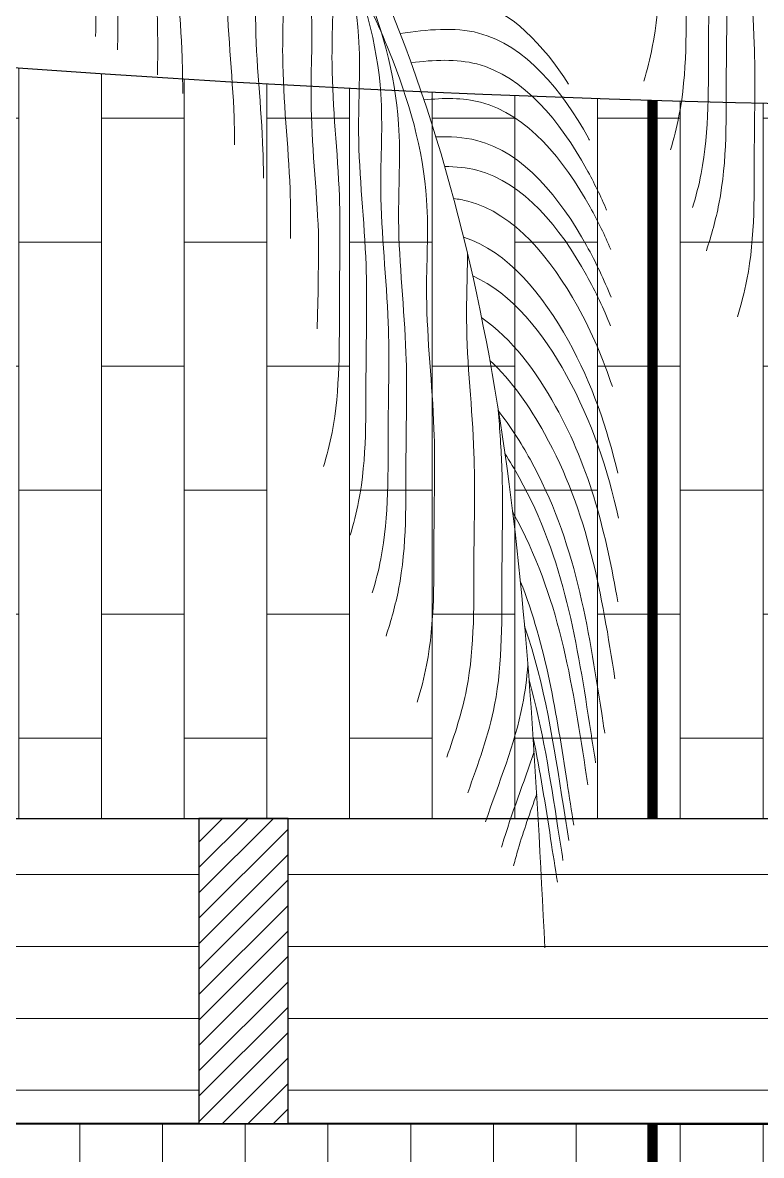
# Model space of a CAD drawing. Header units: inches. Extents: x 17.6 to 55, y 11.8 to 85.9.
# Drawn here: x 44.259 to 44.985, y 61.831 to 62.945 of the extents above; entities that cross this region are included whole.
import ezdxf

# ---------------------------------------------------------------- set-up
doc = ezdxf.new("R2010")
doc.units = ezdxf.units.IN
doc.header["$MEASUREMENT"] = 0
doc.layers.add('FURNITURE F 1 100', color=7, linetype='Continuous', lineweight=13, true_color=0x93979a)
doc.layers.add('HATCH F 1 100', color=7, linetype='Continuous', lineweight=0, true_color=0xc9c9c9)
doc.layers.add('TREE G 1 100', color=7, linetype='Continuous', lineweight=9, true_color=0xbed3d5, transparency=0.6)
doc.layers.add('WALL 1 100', color=250, linetype='Continuous', lineweight=30)
pattern_1 = [(90, (-1398.889507911058, -763.1572480572604), (-0.08129015999999999, 4.977586712308809e-18), []), (180, (-1398.889507911058, -763.1572480572604), (-0.08129016, -0.12192), [0.08129015999999999, -0.08129015999999999])]
pattern_2 = [(180, (-1398.889507911058, -763.1572480572604), (-6.938893903907228e-18, -0.07071067800000001), [])]

msp = doc.modelspace()

# ---------------------------------------------------------------- hatches: boundary and pattern name
at = {"layer": 'HATCH F 1 100'}
h = msp.add_hatch(dxfattribs=at)
h.set_pattern_fill('AR-BRSTD', color=256, scale=0.0012, angle=90, style=0)
h.set_pattern_definition(pattern_1)
edge = h.paths.add_edge_path()
edge.add_line((37.88996586928279, 64.86239664625006), (37.88937172728693, 62.16239664625024))
edge.add_line((37.88937172728693, 62.16239664625024), (45.45680957892405, 62.16239664624979))
edge.add_line((45.45680957892405, 62.16239664624979), (45.45680957892382, 62.86239664629281))
edge.add_arc((45.31830711975269, 77.65266434712524), 14.79091618506046, 239.8528049786992, 270.53652676008153, ccw=False)
h = msp.add_hatch(dxfattribs=at)
h.set_pattern_fill('JIS_WOOD', color=256, scale=0.025, style=0)
h.set_pattern_definition([(45, (-1398.889507911058, -763.1572480572604), (-0.01249999997902461, 0.01249999997902461), [])])
h.paths.add_polyline_path([(42.10150083395975, 61.86239664625006), (42.24552365267159, 61.86239664625006), (42.24552365267159, 62.16239664625002), (42.10150083395975, 62.16239664625002)])
h.paths.add_polyline_path([(41.06555008379969, 61.86239664625006), (41.21555008379887, 61.86207372363421), (41.21555008379887, 62.16239664625002), (41.06555008379947, 62.16239664625002)])
h.paths.add_polyline_path([(39.83548426042303, 61.86239664625006), (39.97957568332227, 61.86239664625006), (39.97957568332204, 62.16239664625024), (39.83548426042326, 62.16239664625024)])
h.paths.add_polyline_path([(43.39640835129235, 61.86239664625006), (43.51849617866215, 61.86239664624983), (43.51849617866215, 62.16239664625024), (43.39640835129235, 62.16239664624979)])
h.paths.add_polyline_path([(44.43184901400464, 61.86239664625052), (44.51954737612773, 61.86239664625006), (44.51954737612751, 62.16239664624979), (44.43184901400464, 62.16239664624979)])
edge = h.paths.add_edge_path()
edge.add_line((38.63035970262827, 61.86239664625006), (38.75374009293587, 61.86239664625006))
edge.add_line((38.75374009293587, 61.86239664625006), (38.75374009293587, 62.16239664625024))
edge.add_line((38.75374009293587, 62.16239664625024), (38.63035970262827, 62.16239664625024))
edge.add_line((38.63035970262827, 62.16239664625024), (38.63035970262827, 61.86231464165209))
h = msp.add_hatch(dxfattribs=at)
h.set_pattern_fill('JIS_WOOD', color=256, scale=0.1, angle=135, style=0)
h.set_pattern_definition(pattern_2)
h.paths.add_polyline_path([(43.84024818810208, 62.16239664625002), (44.43184901400464, 62.16239664624979), (44.43184901400623, 61.86239664624983), (43.84024818810185, 61.86239664625006)])
h = msp.add_hatch(dxfattribs=at)
h.set_pattern_fill('JIS_WOOD', color=256, scale=0.1, angle=135, style=0)
h.set_pattern_definition(pattern_2)
h.paths.add_polyline_path([(44.51954737612751, 62.16239664625002), (45.3568095789221, 62.16239664624979), (45.35680957892369, 61.86239664625006), (44.51954737612773, 61.86239664625006)])
h = msp.add_hatch(dxfattribs=at)
h.set_pattern_fill('AR-BRSTD', color=256, scale=0.0012, angle=90, style=0)
h.set_pattern_definition([(90, (-1392.813956973994, -763.1572114447072), (-0.08129015999999999, 4.977586712308809e-18), []), (180, (-1392.813956973994, -763.1572114447072), (-0.08129016, -0.12192), [0.08129015999999999, -0.08129015999999999])])
h.paths.add_polyline_path([(44.2188276136862, 61.86239664625006), (44.2188276136862, 59.96239664625043), (44.87780620827853, 59.96239664625043), (44.8778062082783, 61.86173243214077)])
h = msp.add_hatch(dxfattribs=at)
h.set_pattern_fill('AR-BRSTD', color=256, scale=0.0012, angle=90, style=0)
h.set_pattern_definition(pattern_1)
h.paths.add_polyline_path([(44.87780620827853, 61.86173243214077), (45.45680957892382, 61.8616784738924), (45.45680957892382, 61.69239664624976), (44.87780620827853, 61.69239664624999)])
h.paths.add_polyline_path([(44.99423856134031, 61.69239664624999), (44.99423856134008, 61.13266626187166), (44.8778062082783, 61.13239664625004), (44.8778062082783, 61.69239664624999)])

# ---------------------------------------------------------------- linework, layer by layer
at = {"layer": 'FURNITURE F 1 100'}
for p, q in [((37.73111727877559, 62.16239664625024), (45.45680957892405, 62.16239664624979)), ((44.43184901400464, 62.16239664624979), (44.43184901400464, 61.86239664625006)), ((44.51954737612751, 62.16239664625002), (44.51954737612773, 61.86239664625006)), ((44.87780620827853, 61.86239187114072), (44.87780620827853, 59.66239664625002))]:
    msp.add_line(p, q, dxfattribs=at)
at = {"layer": 'FURNITURE F 1 100', "lineweight": 9}
for p, q in [((37.88996586928302, 62.16239664625024), (45.45680957892405, 62.16239664624979)), ((37.75040269687175, 61.86239664625006), (45.45680957892382, 61.8616784738924)), ((44.43184901400464, 61.86239664625029), (44.51954737612751, 61.86239664625006))]:
    msp.add_line(p, q, dxfattribs=at)
at = {"layer": 'FURNITURE F 1 100'}
msp.add_lwpolyline([(43.84024818810208, 62.16239664625002), (44.43184901400464, 62.16239664624979), (44.43184901400464, 61.86239664625006), (43.84024818810208, 61.86182912382853), (43.84024818810208, 62.16239664625002)], dxfattribs=at)
at = {"layer": 'FURNITURE F 1 100', "const_width": 0.01, "flags": 128}
msp.add_lwpolyline([(44.8778062082783, 61.86239187114072), (44.87780620827853, 59.66239664625002)], dxfattribs=at)
at = {"layer": 'FURNITURE F 1 100'}
msp.add_arc((45.318307119973, 77.65266434764428), 14.79091618561994, 239.8528049789707, 270.5365267592021, dxfattribs=at)
at = {"layer": 'TREE G 1 100'}
msp.add_line((44.8778062082783, 62.16239664624979), (44.8778062082783, 62.86830908416275), dxfattribs=at)
at = {"layer": 'TREE G 1 100', "const_width": 0.01, "flags": 128}
msp.add_lwpolyline([(44.8778062082783, 62.86830908416275), (44.8778062082783, 62.16239664624979)], dxfattribs=at)
at = {"layer": 'TREE G 1 100'}
msp.add_spline([(45.08677392010414, 62.4139950138651), (44.90498108937591, 63.40696059832587), (44.31112098568515, 63.96399150144313), (43.71726088200212, 63.77024237126349), (43.55970730262011, 63.34641421052399), (43.55970730262011, 63.28586782273666)], degree=3, dxfattribs=at)
for points, knots in [([(44.70153350509504, 63.72310580974042), (44.7194851361041, 63.69466346966689), (44.7702659099868, 63.60453245420828), (44.84978661840974, 63.46318214293748), (44.93589247690234, 63.30656434927548), (44.97630935292382, 63.16827544791337), (44.9670730334819, 63.04282973631231), (44.98039602170134, 62.93416938459447), (44.97663662641385, 62.81339831515103), (44.97922124889574, 62.72167198067652), (44.96492944052257, 62.66766169906074), (44.961249836748, 62.65558774412963)], [1.11289529505922, 1.11289529505922, 1.11289529505922, 1.11289529505922, 1.260161282387043, 1.564222194909485, 1.825233591656535, 2.043968819073879, 2.181894859126541, 2.373164893120943, 2.521700241141629, 2.712970275136031, 2.768536052980831, 2.768536052980831, 2.768536052980831, 2.768536052980831]), ([(44.7532537301358, 63.6604342648661), (44.77789105277584, 63.61662276539025), (44.8314864839394, 63.52103089408953), (44.90838277635198, 63.38116436387824), (44.94879965237324, 63.24287546251614), (44.93956333293131, 63.11742975091508), (44.95288632115076, 63.00876939919723), (44.94912692586327, 62.8879983297538), (44.95180802513478, 62.7928481055587), (44.93565389131795, 62.73581489204841), (44.93071685566083, 62.72058369354815)], [1.343994455051456, 1.343994455051456, 1.343994455051456, 1.343994455051456, 1.564222194909485, 1.825233591656535, 2.043968819073879, 2.181894859126541, 2.373164893120943, 2.521700241141629, 2.712970275136031, 2.783294162066428, 2.783294162066428, 2.783294162066428, 2.783294162066428]), ([(44.77187815920293, 62.03501232779124), (44.75508013892791, 62.37154494950843), (44.72473315054795, 62.97951847224792), (44.16416150630376, 63.65544279232742), (43.7141773599562, 63.5884599671717), (43.58692396225338, 63.52710776095225)], [0, 0, 0, 0, 1.475291126035946, 2.665233279236307, 3.253617538475577, 3.253617538475577, 3.253617538475577, 3.253617538475577]), ([(44.79321890835668, 63.60508317669334), (44.82014662513912, 63.55649721737606), (44.87021622919379, 63.46368198814341), (44.90950452128727, 63.32925460816656), (44.90026820184535, 63.2038088965655), (44.91359119006479, 63.09514854484766), (44.9098317947773, 62.97437747540422), (44.91238470565959, 62.88377656213012), (44.89868020549143, 62.8307649911894), (44.89539790328691, 62.81973108909912)], [1.58146982779718, 1.58146982779718, 1.58146982779718, 1.58146982779718, 1.825233591656535, 2.043968819073879, 2.181894859126541, 2.373164893120943, 2.521700241141629, 2.712970275136031, 2.763685111456425, 2.763685111456425, 2.763685111456425, 2.763685111456425]), ([(44.81503019314387, 63.54842238580929), (44.84195790992631, 63.49983642650656), (44.89202751398098, 63.40702119727391), (44.93131580607447, 63.27259381729706), (44.92207948663254, 63.147148105696), (44.93540247485198, 63.03848775397816), (44.93164307956449, 62.91771668452017), (44.93419599043951, 62.82711577124607), (44.92049149027862, 62.7741042003199), (44.9172091880741, 62.76307029822962)], [1.58146982779718, 1.58146982779718, 1.58146982779718, 1.58146982779718, 1.825233591656535, 2.043968819073879, 2.181894859126541, 2.373164893120943, 2.521700241141629, 2.712970275136031, 2.763685111456425, 2.763685111456425, 2.763685111456425, 2.763685111456425]), ([(44.8330563529582, 63.54282358543603), (44.83586945042607, 63.53633794601953), (44.85797279250819, 63.48357734889029), (44.8833316013026, 63.3968105783442), (44.87409528186068, 63.27136486672859), (44.88741827008035, 63.16270451501074), (44.88365887479263, 63.04193344556731), (44.88621178567492, 62.95133253229321), (44.87250728550676, 62.89832096136703), (44.86922498330223, 62.88728705926221)], [1.79434776170332, 1.79434776170332, 1.79434776170332, 1.79434776170332, 1.825233591656535, 2.043968819073879, 2.181894859126541, 2.373164893120943, 2.521700241141629, 2.712970275136031, 2.763685111456425, 2.763685111456425, 2.763685111456425, 2.763685111456425]), ([(44.2529085698829, 63.46788319108779), (44.26508713001927, 63.44376756786548), (44.2976780693336, 63.37398035584371), (44.32876662870531, 63.26760888076566), (44.31953030925611, 63.14216316915005), (44.33247988943749, 63.03654827905299), (44.33061898760748, 62.96231799696577), (44.33034498192724, 62.93136009923361)], [1.706782599493186, 1.706782599493186, 1.706782599493186, 1.706782599493186, 1.825233591656535, 2.043968819073879, 2.181894859126541, 2.373164893120943, 2.50831069582265, 2.50831069582265, 2.50831069582265, 2.50831069582265]), ([(44.26075737950869, 63.46196087707537), (44.27796740239724, 63.4294474585349), (44.31621760871913, 63.35159536393073), (44.35011470347486, 63.23561430712468), (44.34087838403339, 63.11016859552362), (44.35306910564982, 63.01074284533567), (44.35220112945395, 62.9426995889971), (44.35189955162578, 62.91803972426166)], [1.663861035355203, 1.663861035355203, 1.663861035355203, 1.663861035355203, 1.825233591656535, 2.043968819073879, 2.181894859126541, 2.373164893120943, 2.481099789822049, 2.481099789822049, 2.481099789822049, 2.481099789822049]), ([(44.29564138650126, 63.43372773537882), (44.3232314214019, 63.38400341854319), (44.37417812066106, 63.29016318945102), (44.41384493980691, 63.1544406551711), (44.40460862036498, 63.02899494355549), (44.41523317670222, 62.94234260932896), (44.41593265579827, 62.88706898706911), (44.41593940977187, 62.87528168581954)], [1.575684971609629, 1.575684971609629, 1.575684971609629, 1.575684971609629, 1.825233591656535, 2.043968819073879, 2.181894859126541, 2.373164893120943, 2.424940739439661, 2.424940739439661, 2.424940739439661, 2.424940739439661]), ([(44.29630423438876, 63.43316031211177), (44.31484279578417, 63.39847059293422), (44.35462278862333, 63.31854857008327), (44.3892512861698, 63.20006497232131), (44.38001496672787, 63.0746192607057), (44.39175727837387, 62.97885067691274), (44.39140439664193, 62.91446342414017), (44.39116767814853, 62.89350383813323)], [1.652683340527627, 1.652683340527627, 1.652683340527627, 1.652683340527627, 1.825233591656535, 2.043968819073879, 2.181894859126541, 2.373164893120943, 2.46502084957749, 2.46502084957749, 2.46502084957749, 2.46502084957749]), ([(44.33258267040783, 63.40026636530999), (44.33603168542136, 63.39407440246029), (44.3683912482722, 63.33591307692583), (44.42451173419813, 63.23383562437263), (44.46492861021939, 63.09554672301053), (44.45569229077746, 62.97010101139492), (44.46597561787185, 62.88623169319359), (44.46693049252458, 62.83374036690108), (44.46699269489018, 62.82474258150793)], [1.533113221076202, 1.533113221076202, 1.533113221076202, 1.533113221076202, 1.564222194909485, 1.825233591656535, 2.043968819073879, 2.181894859126541, 2.373164893120943, 2.412705051045937, 2.412705051045937, 2.412705051045937, 2.412705051045937]), ([(44.36093485359602, 63.36757738123012), (44.36438386860955, 63.36138541836587), (44.39674343145971, 63.30322409284597), (44.45286391738632, 63.20114664029276), (44.49328079340758, 63.06285773893066), (44.48404447396565, 62.93741202731505), (44.49432780105936, 62.85354270911373), (44.49528267571277, 62.80105138282121), (44.49534487807837, 62.79205359742807)], [1.533113221076202, 1.533113221076202, 1.533113221076202, 1.533113221076202, 1.564222194909485, 1.825233591656535, 2.043968819073879, 2.181894859126541, 2.373164893120943, 2.412705051045937, 2.412705051045937, 2.412705051045937, 2.412705051045937]), ([(44.36828929852909, 63.3641886703717), (44.37819501174631, 63.34647360726555), (44.41703960672608, 63.27682091423955), (44.47952802650816, 63.16316083805756), (44.51994490252942, 63.02487193669546), (44.51070858308817, 62.89942622507985), (44.52187439241784, 62.80835951025253), (44.52210556961491, 62.74867272579465), (44.52199403896334, 62.7324517234392)], [1.47514696141404, 1.47514696141404, 1.47514696141404, 1.47514696141404, 1.564222194909485, 1.825233591656535, 2.043968819073879, 2.181894859126541, 2.373164893120943, 2.444348815041661, 2.444348815041661, 2.444348815041661, 2.444348815041661]), ([(44.38663774418633, 63.34412312366655), (44.40458937520289, 63.31568078359302), (44.45537014908628, 63.22554976813441), (44.53489085750921, 63.08419945686362), (44.62099671600136, 62.92758166320161), (44.66141359202261, 62.7892927618395), (44.65217727257387, 62.66384705023845), (44.66550026080013, 62.5551866985206), (44.66174086550582, 62.43441562906261), (44.66432548798703, 62.34268929460265), (44.65003367961476, 62.28867901298688), (44.64635407583951, 62.27660505805576)], [1.11289529505922, 1.11289529505922, 1.11289529505922, 1.11289529505922, 1.260161282387043, 1.564222194909485, 1.825233591656535, 2.043968819073879, 2.181894859126541, 2.373164893120943, 2.521700241141629, 2.712970275136031, 2.768536052980831, 2.768536052980831, 2.768536052980831, 2.768536052980831]), ([(44.41546306555911, 63.28694478357099), (44.41891208057332, 63.28075282070674), (44.45127164342371, 63.22259149517228), (44.50739212934964, 63.12051404261908), (44.54780900537158, 62.98222514125698), (44.53857268592942, 62.85677942965592), (44.54885601302335, 62.77291011144004), (44.54981088767654, 62.72041878516208), (44.54817881208665, 62.64364326872052)], [1.533113221076202, 1.533113221076202, 1.533113221076202, 1.533113221076202, 1.564222194909485, 1.825233591656535, 2.043968819073879, 2.181894859126541, 2.373164893120943, 2.412705051045937, 2.412705051045937, 2.412705051045937, 2.412705051045937]), ([(44.43835796923527, 63.28145157877768), (44.46299529187463, 63.23764007930183), (44.51659072303137, 63.14204820801567), (44.59348701545078, 63.00218167780437), (44.63390389147203, 62.86389277644227), (44.62466757202328, 62.73844706482666), (44.63799056024955, 62.62978671312337), (44.63423116495547, 62.50901564366538), (44.6369122642263, 62.41386541947028), (44.62075813041015, 62.35683220595999), (44.61582109475962, 62.34160100747428)], [1.343994455051456, 1.343994455051456, 1.343994455051456, 1.343994455051456, 1.564222194909485, 1.825233591656535, 2.043968819073879, 2.181894859126541, 2.373164893120943, 2.521700241141629, 2.712970275136031, 2.783294162066428, 2.783294162066428, 2.783294162066428, 2.783294162066428]), ([(44.47832314745615, 63.22610049060492), (44.50525086423859, 63.17751453130219), (44.55532046828576, 63.08469930206954), (44.59460876038607, 62.9502719220927), (44.58537244093732, 62.82482621049164), (44.59869542916381, 62.71616585877379), (44.5949360338695, 62.5953947893158), (44.59748894475179, 62.5047938760417), (44.58378444458363, 62.45178230511553), (44.5805021423857, 62.44074840302525)], [1.58146982779718, 1.58146982779718, 1.58146982779718, 1.58146982779718, 1.825233591656535, 2.043968819073879, 2.181894859126541, 2.373164893120943, 2.521700241141629, 2.712970275136031, 2.763685111456425, 2.763685111456425, 2.763685111456425, 2.763685111456425]), ([(44.50013443224266, 63.16943969973542), (44.52706214901851, 63.12085374041814), (44.57713175307249, 63.02803851120004), (44.61642004516598, 62.8936111312232), (44.60718372572383, 62.76816541960758), (44.6205067139435, 62.65950506790429), (44.61674731865601, 62.5387339984463), (44.61930022953898, 62.4481330851722), (44.60559572937014, 62.39512151424603), (44.60231342717289, 62.3840876121412)], [1.58146982779718, 1.58146982779718, 1.58146982779718, 1.58146982779718, 1.825233591656535, 2.043968819073879, 2.181894859126541, 2.373164893120943, 2.521700241141629, 2.712970275136031, 2.763685111456425, 2.763685111456425, 2.763685111456425, 2.763685111456425]), ([(44.51816059205699, 63.16384089936216), (44.52097368951759, 63.15735525993111), (44.54307703160698, 63.10459466280187), (44.56843584040139, 63.01782789225578), (44.55919952095287, 62.89238218065472), (44.57252250917914, 62.78372182893688), (44.56876311388483, 62.66295075949344), (44.57131602476711, 62.57234984621934), (44.55761152459895, 62.51933827527861), (44.55432922240102, 62.50830437318834)], [1.79434776170332, 1.79434776170332, 1.79434776170332, 1.79434776170332, 1.825233591656535, 2.043968819073879, 2.181894859126541, 2.373164893120943, 2.521700241141629, 2.712970275136031, 2.763685111456425, 2.763685111456425, 2.763685111456425, 2.763685111456425]), ([(44.79519016574154, 62.88443012860259), (44.77073376734775, 62.92281201253533), (44.71719236191525, 62.97977463112508), (44.64382739556272, 62.96951595030438), (44.6142934919023, 62.96538620138196)], [0.5121811330959745, 0.5121811330959745, 0.5121811330959745, 0.5121811330959745, 0.6974127211376098, 0.8222240202661301, 0.8222240202661301, 0.8222240202661301, 0.8222240202661301]), ([(44.81576952567998, 62.82945709732482), (44.81541975389537, 62.83009672974183), (44.78957859748125, 62.87706819181219), (44.73409118207719, 62.94624826147808), (44.6564424753944, 62.9379626669415), (44.62967209744075, 62.93430081369476)], [0.4761497041146682, 0.4761497041146682, 0.4761497041146682, 0.4761497041146682, 0.4791616948582793, 0.6974127211376098, 0.8106511640432456, 0.8106511640432456, 0.8106511640432456, 0.8106511640432456]), ([(44.83265105798451, 62.76049896642687), (44.82685833267733, 62.77407058824789), (44.79775141611613, 62.8342108503002), (44.73523484064772, 62.91215466900209), (44.66287444450968, 62.90819297309096), (44.6403999904273, 62.90548985502571)], [0.4160856421730406, 0.4160856421730406, 0.4160856421730406, 0.4160856421730406, 0.4791616948582793, 0.6974127211376098, 0.792961833141547, 0.792961833141547, 0.792961833141547, 0.792961833141547]), ([(44.83675201485853, 62.72168763303668), (44.83083138945035, 62.735669536416), (44.80164801794145, 62.79622527168428), (44.74097232937329, 62.87187392698431), (44.67241012646078, 62.87080651270114), (44.65311524463841, 62.86889994493865)], [0.4142037826078343, 0.4142037826078343, 0.4142037826078343, 0.4142037826078343, 0.4791616948582793, 0.6974127211376098, 0.7799823336379679, 0.7799823336379679, 0.7799823336379679, 0.7799823336379679]), ([(44.83699433157558, 62.67477548335043), (44.83016977319308, 62.69190760614762), (44.80045319744927, 62.75564958719949), (44.74103559314786, 62.82972970024454), (44.67874971093802, 62.83302803727744), (44.66482778225891, 62.83242391944984)], [0.3997981688202185, 0.3997981688202185, 0.3997981688202185, 0.3997981688202185, 0.4791616948582793, 0.6974127211376098, 0.757992459201063, 0.757992459201063, 0.757992459201063, 0.757992459201063]), ([(44.83645680681953, 62.64687690162279), (44.82975802528922, 62.66354117824991), (44.80011464808054, 62.72681037364416), (44.74315013698488, 62.79783204257726), (44.68438544209285, 62.80333601781055), (44.67351287063339, 62.80333757175137)], [0.4019327922389675, 0.4019327922389675, 0.4019327922389675, 0.4019327922389675, 0.4791616948582793, 0.6974127211376098, 0.7453388057781662, 0.7453388057781662, 0.7453388057781662, 0.7453388057781662]), ([(44.83827182785031, 62.58694693178583), (44.82944425246247, 62.61362749319412), (44.7986803733058, 62.68699293155984), (44.73858424284658, 62.76191901095623), (44.68697633516963, 62.77131488206393), (44.68228170608036, 62.77188908857531)], [0.3565673392643806, 0.3565673392643806, 0.3565673392643806, 0.3565673392643806, 0.4791616948582793, 0.6974127211376098, 0.7188520704819406, 0.7188520704819406, 0.7188520704819406, 0.7188520704819406]), ([(44.84371063397539, 62.5017391394376), (44.83319977903552, 62.54592836772096), (44.80321201182069, 62.63517143325768), (44.73575805700075, 62.7202379812679), (44.69205656836694, 62.73390093754458)], [0.2786719144070552, 0.2786719144070552, 0.2786719144070552, 0.2786719144070552, 0.4791616948582793, 0.6896044074874159, 0.6896044074874159, 0.6896044074874159, 0.6896044074874159]), ([(44.6958189998024, 62.71831922886665), (44.69584604656707, 62.69644693902407), (44.69264285236382, 62.63074277895973), (44.7047953918795, 62.53162843641073), (44.70103599659178, 62.41085736696729), (44.70392721963249, 62.3082500060427), (44.68332344917685, 62.24471348738186), (44.67555028168699, 62.2226053559734)], [2.0859383917826, 2.0859383917826, 2.0859383917826, 2.0859383917826, 2.181894859126541, 2.373164893120943, 2.521700241141629, 2.712970275136031, 2.815436913789443, 2.815436913789443, 2.815436913789443, 2.815436913789443]), ([(44.84424997024867, 62.45761069962643), (44.83358391700854, 62.50527129421423), (44.80514654506119, 62.59417714527987), (44.73965464110934, 62.67895236783258), (44.70099940161727, 62.69586211609018)], [0.2633947946816978, 0.2633947946816978, 0.2633947946816978, 0.2633947946816978, 0.4791616948582793, 0.6720635146672529, 0.6720635146672529, 0.6720635146672529, 0.6720635146672529]), ([(44.84365104480635, 62.37519029823486), (44.8323446501292, 62.44072488970593), (44.80866783398774, 62.54014719012955), (44.73946341997176, 62.63449433284583), (44.70981454621342, 62.65455526183538)], [0.1853424535699523, 0.1853424535699523, 0.1853424535699523, 0.1853424535699523, 0.4791616948582793, 0.6383319161233306, 0.6383319161233306, 0.6383319161233306, 0.6383319161233306]), ([(44.84077372191514, 62.29954337106207), (44.82801840888528, 62.38184642861776), (44.81028396614984, 62.49040765830611), (44.73914549694582, 62.59301571083958), (44.71786404384166, 62.61268439535522)], [0.1126859834041216, 0.1126859834041216, 0.1126859834041216, 0.1126859834041216, 0.4791616948582793, 0.6032974930701495, 0.6032974930701495, 0.6032974930701495, 0.6032974930701495]), ([(44.72618768067169, 62.56401810758868), (44.7276005889275, 62.54473745312313), (44.73154764754732, 62.49168920749977), (44.72854258835123, 62.3951512845251), (44.73162977900024, 62.28558917867664), (44.70639001625973, 62.21608699507667), (44.69613815680914, 62.18749733457113)], [2.288457038339952, 2.288457038339952, 2.288457038339952, 2.288457038339952, 2.373164893120943, 2.521700241141629, 2.712970275136031, 2.845414188983619, 2.845414188983619, 2.845414188983619, 2.845414188983619]), ([(44.83082132790692, 62.24621740874315), (44.82981220030906, 62.2527085274796), (44.81554839534324, 62.34460975241561), (44.79941355507408, 62.45214325007871), (44.73801358488545, 62.54813735683453), (44.72638919947867, 62.56275881258077)], [0.07080522509855341, 0.07080522509855341, 0.07080522509855341, 0.07080522509855341, 0.09962587499419497, 0.4791616948582793, 0.5560638292367731, 0.5560638292367731, 0.5560638292367731, 0.5560638292367731]), ([(44.82183662267012, 62.21696793663611), (44.82023580890923, 62.22724774737614), (44.80535632176016, 62.32298696298855), (44.78998994952981, 62.42539886944175), (44.73764426523663, 62.51341307291474), (44.73269381803239, 62.52104156509628)], [0.05401937560298064, 0.05401937560298064, 0.05401937560298064, 0.05401937560298064, 0.09962587499419497, 0.4791616948582793, 0.5161661470684659, 0.5161661470684659, 0.5161661470684659, 0.5161661470684659]), ([(44.81427147946484, 62.19521976733992), (44.81340347698843, 62.20080573283664), (44.79928653584462, 62.29179001462941), (44.78574820692866, 62.38201860302249), (44.74059737923194, 62.46313397196533), (44.74026202683122, 62.46373300157026)], [0.07481865623480687, 0.07481865623480687, 0.07481865623480687, 0.07481865623480687, 0.09962587499419497, 0.4791616948582793, 0.4819866532429306, 0.4819866532429306, 0.4819866532429306, 0.4819866532429306]), ([(44.80029084113444, 62.1556191126601), (44.79810388362075, 62.1696459003451), (44.78545051028614, 62.25095377209252), (44.77333272771507, 62.33116129835432), (44.74781193002669, 62.39564768508896)], [0.03743137642266003, 0.03743137642266003, 0.03743137642266003, 0.03743137642266003, 0.09962587499419497, 0.3982648279584891, 0.3982648279584891, 0.3982648279584891, 0.3982648279584891]), ([(44.79541698962426, 62.1406186078402), (44.79366229076409, 62.15188253902485), (44.78258911289409, 62.22310595844644), (44.7719272855522, 62.29348427798138), (44.75200218352821, 62.35133378433417)], [0.04966180929547005, 0.04966180929547005, 0.04966180929547005, 0.04966180929547005, 0.09962587499419497, 0.3658868645385084, 0.3658868645385084, 0.3658868645385084, 0.3658868645385084]), ([(44.75521611740119, 62.31319504315795), (44.75414891222154, 62.29995992433575), (44.74753973140305, 62.24718004731582), (44.72655265554063, 62.19734325941133), (44.71364983250369, 62.15898428186662)], [2.654620558155135, 2.654620558155135, 2.654620558155135, 2.654620558155135, 2.712970275136031, 2.889304399089167, 2.889304399089167, 2.889304399089167, 2.889304399089167]), ([(44.78974658542434, 62.12103081260463), (44.78809089474676, 62.13166161437582), (44.7787922858533, 62.19148429727827), (44.76978393853501, 62.2507106517314), (44.75636224321893, 62.29857124580482)], [0.05246513732022182, 0.05246513732022182, 0.05246513732022182, 0.05246513732022182, 0.09962587499419497, 0.3180999726760315, 0.3180999726760315, 0.3180999726760315, 0.3180999726760315]), ([(44.78423176822839, 62.09967496591159), (44.78202157144342, 62.11385025468368), (44.77460516793344, 62.16150397846829), (44.76737273152521, 62.20877975068467), (44.76042594037285, 62.24167737373679)], [0.03677407862223764, 0.03677407862223764, 0.03677407862223764, 0.03677407862223764, 0.09962587499419497, 0.2482497129034367, 0.2482497129034367, 0.2482497129034367, 0.2482497129034367]), ([(44.76131739662897, 62.22803954908338), (44.75139544896747, 62.19737761914618), (44.73880178042437, 62.16652945944404), (44.72959371962334, 62.134725934231), (44.72941593333049, 62.13410737003321)], [2.782828008798593, 2.782828008798593, 2.782828008798593, 2.782828008798593, 2.924384540109001, 2.927190809569526, 2.927190809569526, 2.927190809569526, 2.927190809569526]), ([(44.76388686917012, 62.1862037180999), (44.75745941806777, 62.16828491796511), (44.74911000373477, 62.14504342375037), (44.74263501974038, 62.12127299462915), (44.74121591255785, 62.11586710220033)], [2.841349849311023, 2.841349849311023, 2.841349849311023, 2.841349849311023, 2.924384540109001, 2.948766506294817, 2.948766506294817, 2.948766506294817, 2.948766506294817])]:
    msp.add_open_spline(points, degree=3, knots=knots, dxfattribs=at)
at = {"layer": 'WALL 1 100'}
msp.add_lwpolyline([(37.88996586928279, 64.86239664625006), (37.88937172728693, 62.16239664625024), (45.45680957892405, 62.16239664624979), (45.45680957892382, 62.86239664629281, -0.1346887058288746), (37.88996586928279, 64.86239664625006, 1.798632872379327)], format="xyb", dxfattribs=at)
for points in [[(43.84024818810208, 62.16239664625002), (44.43184901400464, 62.16239664624979), (44.43184901400623, 61.86239664624983), (43.84024818810185, 61.86239664625006), (43.84024818810208, 62.16239664625002)], [(44.43184901400464, 61.86239664625052), (44.51954737612773, 61.86239664625006), (44.51954737612751, 62.16239664624979), (44.43184901400464, 62.16239664624979), (44.43184901400464, 61.86239664625006)], [(44.51954737612751, 62.16239664625002), (45.3568095789221, 62.16239664624979), (45.35680957892369, 61.86239664625006), (44.51954737612773, 61.86239664625006), (44.51954737612751, 62.16239664625002)], [(44.2188276136862, 61.86239664625006), (44.2188276136862, 59.96239664625043), (44.87780620827853, 59.96239664625043), (44.8778062082783, 61.86173243214077), (44.2188276136862, 61.86239664625006)], [(44.87780620827853, 61.86173243214077), (45.45680957892382, 61.8616784738924), (45.45680957892382, 61.69239664624976), (44.87780620827853, 61.69239664624999), (44.8778062082783, 61.86173243214077)]]:
    msp.add_lwpolyline(points, dxfattribs=at)

doc.saveas('drawing.dxf')
